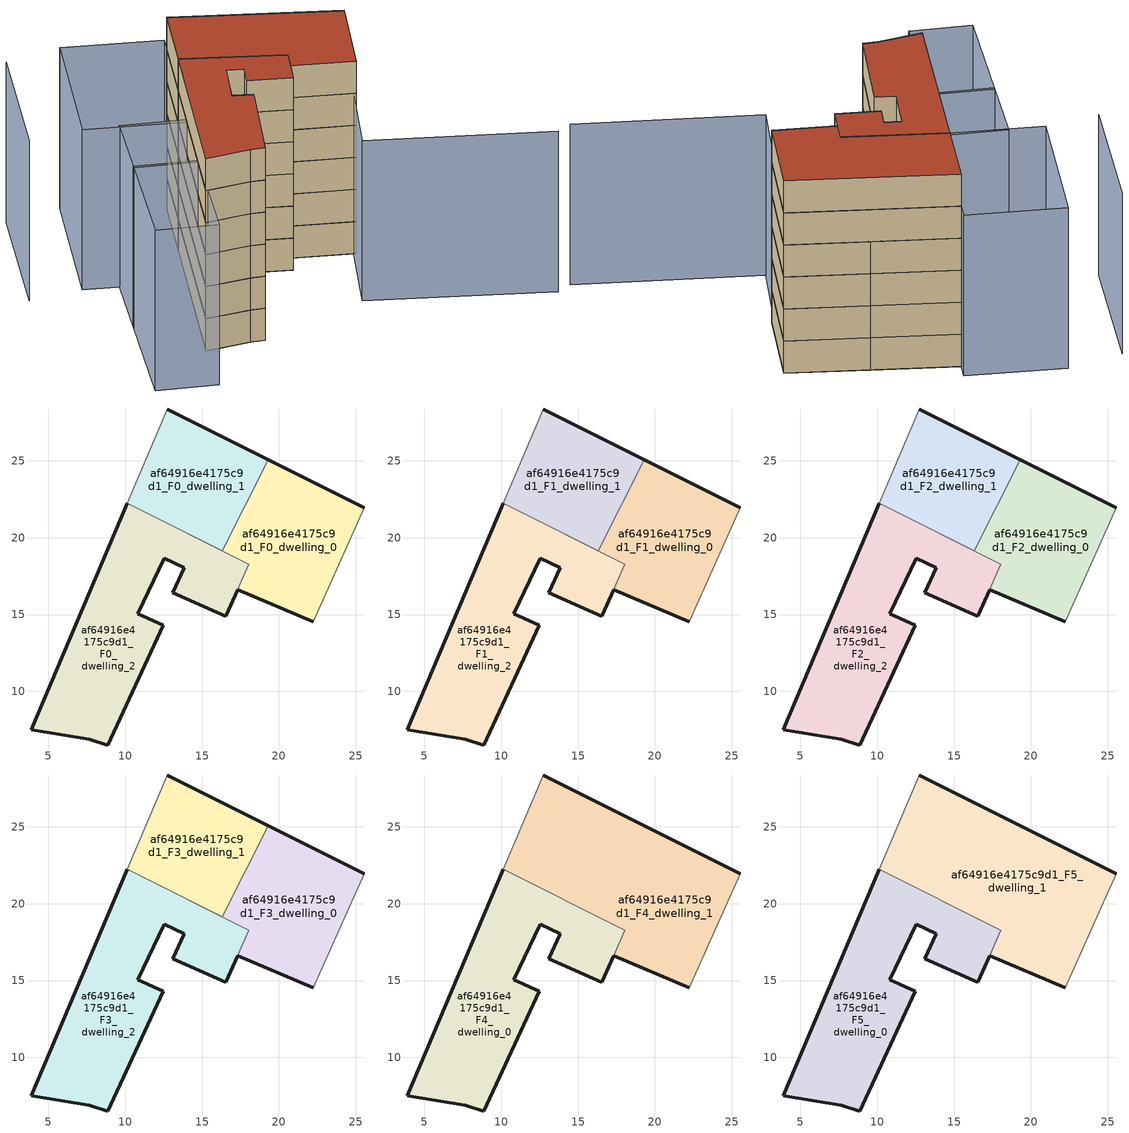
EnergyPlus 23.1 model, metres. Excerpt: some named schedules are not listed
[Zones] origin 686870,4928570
af64916e4175c9d1_F0_dwelling_0
 floor ground (EU_floor_Construction): 22.24,14.54 25.56,21.94 19.3,25.08 16.33,19.15 10.14,22.26 18.04,18.29 17.31,16.63 z0
 wall outside (EU_wall_Construction): 19.3,25.08 25.56,21.94 / 22.24,14.54 17.31,16.63 z0:3
 wall to af64916e4175c9d1_F0_dwelling_1 (EU_wall_Construction): 10.14,22.26 16.33,19.15 19.3,25.08 z0:3
 wall adiabatic (EU_wall_Construction): 25.56,21.94 22.24,14.54 z0:3
 wall to af64916e4175c9d1_F0_dwelling_2 (EU_wall_Construction): 17.31,16.63 18.04,18.29 10.14,22.26 z0:3
af64916e4175c9d1_F0_dwelling_1
 floor ground (EU_floor_Construction): 16.33,19.15 19.3,25.08 12.73,28.38 10.14,22.26 z0
 wall outside (EU_wall_Construction): 12.73,28.38 19.3,25.08 z0:3
 wall adiabatic (EU_wall_Construction): 10.14,22.26 12.73,28.38 z0:3
af64916e4175c9d1_F0_dwelling_2
 floor ground (EU_floor_Construction): 16.55,14.89 17.31,16.63 18.04,18.29 10.13,22.26 3.89,7.51 7.67,6.88 8.86,6.51 12.48,14.29 10.83,15.06 12.53,18.68 13.85,18.06 13.09,16.42 z0
 wall outside (EU_wall_Construction): 17.31,16.63 16.55,14.89 13.09,16.42 13.85,18.06 12.53,18.68 10.83,15.06 12.48,14.29 8.86,6.51 7.67,6.88 3.89,7.51 10.13,22.26 z0:3; 17.32,16.63,3 17.32,16.63,0 17.31,16.63,0
af64916e4175c9d1_F1_dwelling_0
 floor to af64916e4175c9d1_F0_dwelling_0 (EU_floor_Construction): 22.24,14.54 25.56,21.94 19.3,25.08 16.33,19.15 10.14,22.26 18.04,18.29 17.31,16.63 z3
 wall outside (EU_wall_Construction): 19.3,25.08 25.56,21.94 / 22.24,14.54 17.31,16.63 z3:6
 wall to af64916e4175c9d1_F1_dwelling_1 (EU_wall_Construction): 10.14,22.26 16.33,19.15 19.3,25.08 z3:6
 wall adiabatic (EU_wall_Construction): 25.56,21.94 22.24,14.54 z3:6
 wall to af64916e4175c9d1_F1_dwelling_2 (EU_wall_Construction): 17.31,16.63 18.04,18.29 10.14,22.26 z3:6
af64916e4175c9d1_F1_dwelling_1
 floor to af64916e4175c9d1_F0_dwelling_1 (EU_floor_Construction): 16.33,19.15 19.3,25.08 12.73,28.38 10.14,22.26 z3
 wall outside (EU_wall_Construction): 12.73,28.38 19.3,25.08 z3:6
 wall adiabatic (EU_wall_Construction): 10.14,22.26 12.73,28.38 z3:6
af64916e4175c9d1_F1_dwelling_2
 floor to af64916e4175c9d1_F0_dwelling_2 (EU_floor_Construction): 16.55,14.89 17.31,16.63 18.04,18.29 10.13,22.26 3.89,7.51 7.67,6.88 8.86,6.51 12.48,14.29 10.83,15.06 12.53,18.68 13.85,18.06 13.09,16.42 z3
 wall outside (EU_wall_Construction): 17.31,16.63 16.55,14.89 13.09,16.42 13.85,18.06 12.53,18.68 10.83,15.06 12.48,14.29 8.86,6.51 7.67,6.88 3.89,7.51 10.13,22.26 z3:6; 17.32,16.63,6 17.32,16.63,3 17.31,16.63,3
af64916e4175c9d1_F2_dwelling_0
 floor to af64916e4175c9d1_F1_dwelling_0 (EU_floor_Construction): 22.24,14.54 25.56,21.94 19.3,25.08 16.33,19.15 10.14,22.26 18.04,18.29 17.31,16.63 z6
 wall outside (EU_wall_Construction): 19.3,25.08 25.56,21.94 / 22.24,14.54 17.31,16.63 z6:9
 wall to af64916e4175c9d1_F2_dwelling_1 (EU_wall_Construction): 10.14,22.26 16.33,19.15 19.3,25.08 z6:9
 wall adiabatic (EU_wall_Construction): 25.56,21.94 22.24,14.54 z6:9
 wall to af64916e4175c9d1_F2_dwelling_2 (EU_wall_Construction): 17.31,16.63 18.04,18.29 10.14,22.26 z6:9
af64916e4175c9d1_F2_dwelling_1
 floor to af64916e4175c9d1_F1_dwelling_1 (EU_floor_Construction): 16.33,19.15 19.3,25.08 12.73,28.38 10.14,22.26 z6
 wall outside (EU_wall_Construction): 12.73,28.38 19.3,25.08 z6:9
 wall adiabatic (EU_wall_Construction): 10.14,22.26 12.73,28.38 z6:9
af64916e4175c9d1_F2_dwelling_2
 floor to af64916e4175c9d1_F1_dwelling_2 (EU_floor_Construction): 16.55,14.89 17.31,16.63 18.04,18.29 10.13,22.26 3.89,7.51 7.67,6.88 8.86,6.51 12.48,14.29 10.83,15.06 12.53,18.68 13.85,18.06 13.09,16.42 z6
 wall outside (EU_wall_Construction): 17.31,16.63 16.55,14.89 13.09,16.42 13.85,18.06 12.53,18.68 10.83,15.06 12.48,14.29 8.86,6.51 7.67,6.88 3.89,7.51 10.13,22.26 z6:9; 17.32,16.63,9 17.32,16.63,6 17.31,16.63,6
af64916e4175c9d1_F3_dwelling_0
 floor to af64916e4175c9d1_F2_dwelling_0 (EU_floor_Construction): 22.24,14.54 25.56,21.94 19.3,25.08 16.33,19.15 10.14,22.26 18.04,18.29 17.31,16.63 z9
 wall outside (EU_wall_Construction): 19.3,25.08 25.56,21.94 / 22.24,14.54 17.31,16.63 z9:12
 wall to af64916e4175c9d1_F3_dwelling_1 (EU_wall_Construction): 10.14,22.26 16.33,19.15 19.3,25.08 z9:12
 wall adiabatic (EU_wall_Construction): 25.56,21.94 22.24,14.54 z9:12
 wall to af64916e4175c9d1_F3_dwelling_2 (EU_wall_Construction): 17.31,16.63 18.04,18.29 10.14,22.26 z9:12
 ceiling adiabatic (EU_roof_Construction): 18.04,18.29 17.36,16.73 17.32,16.63 z12
 roof outside (EU_roof_Construction): 17.36,16.73 18.04,18.29 17.32,16.63 z12
af64916e4175c9d1_F3_dwelling_1
 floor to af64916e4175c9d1_F2_dwelling_1 (EU_floor_Construction): 16.33,19.15 19.3,25.08 12.73,28.38 10.14,22.26 z9
 wall outside (EU_wall_Construction): 12.73,28.38 19.3,25.08 z9:12
 wall adiabatic (EU_wall_Construction): 10.14,22.26 12.73,28.38 z9:12
af64916e4175c9d1_F3_dwelling_2
 floor to af64916e4175c9d1_F2_dwelling_2 (EU_floor_Construction): 16.55,14.89 17.31,16.63 18.04,18.29 10.13,22.26 3.89,7.51 7.67,6.88 8.86,6.51 12.48,14.29 10.83,15.06 12.53,18.68 13.85,18.06 13.09,16.42 z9
 wall outside (EU_wall_Construction): 17.31,16.63 16.55,14.89 13.09,16.42 13.85,18.06 12.53,18.68 10.83,15.06 12.48,14.29 8.86,6.51 7.67,6.88 3.89,7.51 10.13,22.26 z9:12; 17.32,16.63,12 17.32,16.63,9 17.31,16.63,9
af64916e4175c9d1_F4_dwelling_0
 floor to af64916e4175c9d1_F3_dwelling_2 (EU_floor_Construction): 16.55,14.89 17.36,16.73 18.04,18.29 10.13,22.26 3.89,7.51 7.67,6.88 8.86,6.51 12.48,14.29 10.83,15.06 12.53,18.68 13.85,18.06 13.09,16.42 z12
 wall outside (EU_wall_Construction): 17.32,16.63 16.55,14.89 13.09,16.42 13.85,18.06 12.53,18.68 10.83,15.06 12.48,14.29 8.86,6.51 7.67,6.88 3.89,7.51 10.14,22.26 z12:15
 wall to af64916e4175c9d1_F4_dwelling_1 (EU_wall_Construction): 10.14,22.26 18.05,18.29 17.32,16.63 z12:15
af64916e4175c9d1_F4_dwelling_1
 floor to af64916e4175c9d1_F3_dwelling_0 (EU_floor_Construction): 22.24,14.54 25.56,21.94 19.3,25.08 16.33,19.15 10.14,22.26 18.05,18.29 17.32,16.63 z12
 floor to af64916e4175c9d1_F3_dwelling_1 (EU_floor_Construction): 16.33,19.15 19.3,25.08 12.73,28.38 10.14,22.26 z12
 wall outside (EU_wall_Construction): 12.73,28.38 25.56,21.94 / 22.24,14.54 17.32,16.63 z12:15
 wall adiabatic (EU_wall_Construction): 10.14,22.26 12.73,28.38 / 25.56,21.94 22.24,14.54 z12:15
af64916e4175c9d1_F5_dwelling_0
 floor to af64916e4175c9d1_F4_dwelling_0 (EU_floor_Construction): 16.55,14.89 18.05,18.29 10.14,22.26 3.89,7.51 7.67,6.88 8.86,6.51 12.48,14.29 10.83,15.06 12.53,18.68 13.85,18.06 13.09,16.42 z15
 wall outside (EU_wall_Construction): 17.32,16.63 16.55,14.89 13.09,16.42 13.85,18.06 12.53,18.68 10.83,15.06 12.48,14.29 8.86,6.51 7.67,6.88 3.89,7.51 10.14,22.26 z15:18
 wall to af64916e4175c9d1_F5_dwelling_1 (EU_wall_Construction): 10.14,22.26 18.05,18.29 17.32,16.63 z15:18
 roof outside (EU_roof_Construction): 18.05,18.29 16.55,14.89 13.09,16.42 13.85,18.06 12.53,18.68 10.83,15.06 12.48,14.29 8.86,6.51 7.67,6.88 3.89,7.51 10.14,22.26 z18
af64916e4175c9d1_F5_dwelling_1
 floor to af64916e4175c9d1_F4_dwelling_1 (EU_floor_Construction): 22.24,14.54 25.56,21.94 12.73,28.38 10.14,22.26 18.05,18.29 17.32,16.63 z15
 wall outside (EU_wall_Construction): 12.73,28.38 25.56,21.94 / 22.24,14.54 17.32,16.63 z15:18
 wall adiabatic (EU_wall_Construction): 10.14,22.26 12.73,28.38 / 25.56,21.94 22.24,14.54 z15:18
 roof outside (EU_roof_Construction): 25.56,21.94 22.24,14.54 17.32,16.63 18.05,18.29 10.14,22.26 12.73,28.38 z18
shading: 0.58,33.3 -4.23,21.66 / 33.07,0.99 18.79,7.85 / 18.79,7.85 25.56,21.94 / -2.84,4.24 0.86,13.82 / 0.86,13.82 5.76,11.92 / 5.76,11.92 2.06,2.35 / 2.06,2.35 -2.84,4.24 / 0.78,13.61 3.23,19.95 / 3.23,19.95 8.31,17.99 / 8.31,17.99 5.86,11.65 / 5.86,11.65 0.78,13.61 / 13.29,29.72 8.19,17.65 / 8.19,17.65 0.35,20.97 / 0.35,20.97 5.45,33.04 / 5.45,33.04 13.29,29.72 z0:15
[Building]
EU S2 Campaign: North Axis=0; Terrain=City; Solar Distribution=FullExterior
[Site:Location]
Bologna: Latitude=44.5; Longitude=11.25; Time Zone=1; Elevation=37
[SizingPeriod:WeatherFileDays]
AnnualSizingPeriod: Begin Month=1; Begin Day of Month=1; End Month=12; End Day of Month=31; Day of Week for Start Day=Monday; Use Weather File Daylight Saving Period=No; Use Weather File Rain and Snow Indicators=No
[MATERIAL]
EU_InternalMass_Material: Roughness=MediumRough; Thickness=0.1; Conductivity=1; Density=1800; Specific Heat=900; Thermal Absorptance=0.9; Solar Absorptance=0.7; Visible Absorptance=0.7
[MATERIAL:NOMASS] Roughness=MediumRough; Thermal Absorptance=0.9; Solar Absorptance=0.7; Visible Absorptance=0.7
Name | Thermal Resistance
EU_wall_NoMass | 0.905828
EU_roof_NoMass | 0.37593
EU_floor_NoMass | 0.67114
[CONSTRUCTION]
EU_wall_Construction: EU_wall_NoMass
EU_roof_Construction: EU_roof_NoMass
EU_floor_Construction: EU_floor_NoMass
EU_InternalMass_Construction: EU_InternalMass_Material
[ZONE] Type=1; Multiplier=1; Ceiling Height=autocalculate; Floor Area=autocalculate; Part of Total Floor Area=Yes
Name | Volume
af64916e4175c9d1_F0_dwelling_0 | 168.578
af64916e4175c9d1_F1_dwelling_0; af64916e4175c9d1_F2_dwelling_0; af64916e4175c9d1_F3_dwelling_0 | 168.551
af64916e4175c9d1_F4_dwelling_0; af64916e4175c9d1_F5_dwelling_0 | 257.818
af64916e4175c9d1_F0_dwelling_1; af64916e4175c9d1_F1_dwelling_1; af64916e4175c9d1_F2_dwelling_1; af64916e4175c9d1_F3_dwelling_1 | 142.094
af64916e4175c9d1_F4_dwelling_1; af64916e4175c9d1_F5_dwelling_1 | 310.566
af64916e4175c9d1_F0_dwelling_2; af64916e4175c9d1_F1_dwelling_2; af64916e4175c9d1_F2_dwelling_2; af64916e4175c9d1_F3_dwelling_2 | 257.695
[INTERNALMASS] Construction=EU_InternalMass_Construction
Name | Zone or ZoneList | Surface Area
af64916e4175c9d1_F0_dwelling_0_EU_InternalMass | af64916e4175c9d1_F0_dwelling_0 | 56.2054
af64916e4175c9d1_F0_dwelling_1_EU_InternalMass | af64916e4175c9d1_F0_dwelling_1 | 47.3644
af64916e4175c9d1_F0_dwelling_2_EU_InternalMass | af64916e4175c9d1_F0_dwelling_2 | 85.8936
af64916e4175c9d1_F1_dwelling_0_EU_InternalMass | af64916e4175c9d1_F1_dwelling_0 | 56.2054
af64916e4175c9d1_F1_dwelling_1_EU_InternalMass | af64916e4175c9d1_F1_dwelling_1 | 47.3644
af64916e4175c9d1_F1_dwelling_2_EU_InternalMass | af64916e4175c9d1_F1_dwelling_2 | 85.8936
af64916e4175c9d1_F2_dwelling_0_EU_InternalMass | af64916e4175c9d1_F2_dwelling_0 | 56.2054
af64916e4175c9d1_F2_dwelling_1_EU_InternalMass | af64916e4175c9d1_F2_dwelling_1 | 47.3644
af64916e4175c9d1_F2_dwelling_2_EU_InternalMass | af64916e4175c9d1_F2_dwelling_2 | 85.8936
af64916e4175c9d1_F3_dwelling_0_EU_InternalMass | af64916e4175c9d1_F3_dwelling_0 | 56.2054
af64916e4175c9d1_F3_dwelling_1_EU_InternalMass | af64916e4175c9d1_F3_dwelling_1 | 47.3644
af64916e4175c9d1_F3_dwelling_2_EU_InternalMass | af64916e4175c9d1_F3_dwelling_2 | 85.8936
af64916e4175c9d1_F4_dwelling_0_EU_InternalMass | af64916e4175c9d1_F4_dwelling_0 | 85.9422
af64916e4175c9d1_F4_dwelling_1_EU_InternalMass | af64916e4175c9d1_F4_dwelling_1 | 103.522
af64916e4175c9d1_F5_dwelling_0_EU_InternalMass | af64916e4175c9d1_F5_dwelling_0 | 85.9422
af64916e4175c9d1_F5_dwelling_1_EU_InternalMass | af64916e4175c9d1_F5_dwelling_1 | 103.522
[OTHEREQUIPMENT] Fuel Type=Electricity; Design Level Calculation Method=Watts/Area; Power per Zone Floor Area=1; Fraction Latent=0; Fraction Radiant=0; Fraction Lost=0; Carbon Dioxide Generation Rate=0; EndUse Subcategory=EU_Step8_InternalGains
Name | Zone or ZoneList or Space or SpaceList | Schedule
EU_Step8_InternalGain_af64916e4175c9d1_F0_dwelling_0_f000 | af64916e4175c9d1_F0_dwelling_0 | EU_Step8_GainSchedule_af64916e4175c9d1_F0_dwelling_0_f000
EU_Step8_InternalGain_af64916e4175c9d1_F0_dwelling_1_f000 | af64916e4175c9d1_F0_dwelling_1 | EU_Step8_GainSchedule_af64916e4175c9d1_F0_dwelling_1_f000
EU_Step8_InternalGain_af64916e4175c9d1_F0_dwelling_2_f000 | af64916e4175c9d1_F0_dwelling_2 | EU_Step8_GainSchedule_af64916e4175c9d1_F0_dwelling_2_f000
EU_Step8_InternalGain_af64916e4175c9d1_F1_dwelling_0_f000 | af64916e4175c9d1_F1_dwelling_0 | EU_Step8_GainSchedule_af64916e4175c9d1_F1_dwelling_0_f000
EU_Step8_InternalGain_af64916e4175c9d1_F1_dwelling_1_f000 | af64916e4175c9d1_F1_dwelling_1 | EU_Step8_GainSchedule_af64916e4175c9d1_F1_dwelling_1_f000
EU_Step8_InternalGain_af64916e4175c9d1_F1_dwelling_2_f000 | af64916e4175c9d1_F1_dwelling_2 | EU_Step8_GainSchedule_af64916e4175c9d1_F1_dwelling_2_f000
EU_Step8_InternalGain_af64916e4175c9d1_F2_dwelling_0_f000 | af64916e4175c9d1_F2_dwelling_0 | EU_Step8_GainSchedule_af64916e4175c9d1_F2_dwelling_0_f000
EU_Step8_InternalGain_af64916e4175c9d1_F2_dwelling_1_f000 | af64916e4175c9d1_F2_dwelling_1 | EU_Step8_GainSchedule_af64916e4175c9d1_F2_dwelling_1_f000
EU_Step8_InternalGain_af64916e4175c9d1_F2_dwelling_2_f000 | af64916e4175c9d1_F2_dwelling_2 | EU_Step8_GainSchedule_af64916e4175c9d1_F2_dwelling_2_f000
EU_Step8_InternalGain_af64916e4175c9d1_F3_dwelling_0_f000 | af64916e4175c9d1_F3_dwelling_0 | EU_Step8_GainSchedule_af64916e4175c9d1_F3_dwelling_0_f000
EU_Step8_InternalGain_af64916e4175c9d1_F3_dwelling_1_f000 | af64916e4175c9d1_F3_dwelling_1 | EU_Step8_GainSchedule_af64916e4175c9d1_F3_dwelling_1_f000
EU_Step8_InternalGain_af64916e4175c9d1_F3_dwelling_2_f000 | af64916e4175c9d1_F3_dwelling_2 | EU_Step8_GainSchedule_af64916e4175c9d1_F3_dwelling_2_f000
EU_Step8_InternalGain_af64916e4175c9d1_F4_dwelling_0_f000 | af64916e4175c9d1_F4_dwelling_0 | EU_Step8_GainSchedule_af64916e4175c9d1_F4_dwelling_0_f000
EU_Step8_InternalGain_af64916e4175c9d1_F4_dwelling_1_f000 | af64916e4175c9d1_F4_dwelling_1 | EU_Step8_GainSchedule_af64916e4175c9d1_F4_dwelling_1_f000
EU_Step8_InternalGain_af64916e4175c9d1_F5_dwelling_0_f000 | af64916e4175c9d1_F5_dwelling_0 | EU_Step8_GainSchedule_af64916e4175c9d1_F5_dwelling_0_f000
EU_Step8_InternalGain_af64916e4175c9d1_F5_dwelling_1_f000 | af64916e4175c9d1_F5_dwelling_1 | EU_Step8_GainSchedule_af64916e4175c9d1_F5_dwelling_1_f000
[ZONEVENTILATION:DESIGNFLOWRATE] Schedule=EU_AlwaysOn; Design Flow Rate Calculation Method=AirChanges/Hour; Air Changes per Hour=0.73129; Ventilation Type=Natural; Fan Pressure Rise=0; Fan Total Efficiency=1; Constant Term Coefficient=1; Temperature Term Coefficient=0; Velocity Term Coefficient=0; Velocity Squared Term Coefficient=0; Minimum Indoor Temperature=-100; Maximum Indoor Temperature=100; Delta Temperature=-100; Minimum Outdoor Temperature=-100; Maximum Outdoor Temperature=100; Maximum Wind Speed=40
Name | Zone or ZoneList or Space or SpaceList
EU_ConstantAir_af64916e4175c9d1_F0_dwelling_0 | af64916e4175c9d1_F0_dwelling_0
EU_ConstantAir_af64916e4175c9d1_F0_dwelling_1 | af64916e4175c9d1_F0_dwelling_1
EU_ConstantAir_af64916e4175c9d1_F0_dwelling_2 | af64916e4175c9d1_F0_dwelling_2
EU_ConstantAir_af64916e4175c9d1_F1_dwelling_0 | af64916e4175c9d1_F1_dwelling_0
EU_ConstantAir_af64916e4175c9d1_F1_dwelling_1 | af64916e4175c9d1_F1_dwelling_1
EU_ConstantAir_af64916e4175c9d1_F1_dwelling_2 | af64916e4175c9d1_F1_dwelling_2
EU_ConstantAir_af64916e4175c9d1_F2_dwelling_0 | af64916e4175c9d1_F2_dwelling_0
EU_ConstantAir_af64916e4175c9d1_F2_dwelling_1 | af64916e4175c9d1_F2_dwelling_1
EU_ConstantAir_af64916e4175c9d1_F2_dwelling_2 | af64916e4175c9d1_F2_dwelling_2
EU_ConstantAir_af64916e4175c9d1_F3_dwelling_0 | af64916e4175c9d1_F3_dwelling_0
EU_ConstantAir_af64916e4175c9d1_F3_dwelling_1 | af64916e4175c9d1_F3_dwelling_1
EU_ConstantAir_af64916e4175c9d1_F3_dwelling_2 | af64916e4175c9d1_F3_dwelling_2
EU_ConstantAir_af64916e4175c9d1_F4_dwelling_0 | af64916e4175c9d1_F4_dwelling_0
EU_ConstantAir_af64916e4175c9d1_F4_dwelling_1 | af64916e4175c9d1_F4_dwelling_1
EU_ConstantAir_af64916e4175c9d1_F5_dwelling_0 | af64916e4175c9d1_F5_dwelling_0
EU_ConstantAir_af64916e4175c9d1_F5_dwelling_1 | af64916e4175c9d1_F5_dwelling_1
[HVACTEMPLATE:THERMOSTAT] Constant Heating Setpoint=20; Constant Cooling Setpoint=50
EU_HeatOnly_af64916e4175c9d1_F0_dwelling_0; EU_HeatOnly_af64916e4175c9d1_F0_dwelling_1; EU_HeatOnly_af64916e4175c9d1_F0_dwelling_2; EU_HeatOnly_af64916e4175c9d1_F1_dwelling_0; EU_HeatOnly_af64916e4175c9d1_F1_dwelling_1; EU_HeatOnly_af64916e4175c9d1_F1_dwelling_2; EU_HeatOnly_af64916e4175c9d1_F2_dwelling_0; EU_HeatOnly_af64916e4175c9d1_F2_dwelling_1; EU_HeatOnly_af64916e4175c9d1_F2_dwelling_2; EU_HeatOnly_af64916e4175c9d1_F3_dwelling_0; EU_HeatOnly_af64916e4175c9d1_F3_dwelling_1; EU_HeatOnly_af64916e4175c9d1_F3_dwelling_2; EU_HeatOnly_af64916e4175c9d1_F4_dwelling_0; EU_HeatOnly_af64916e4175c9d1_F4_dwelling_1; EU_HeatOnly_af64916e4175c9d1_F5_dwelling_0; EU_HeatOnly_af64916e4175c9d1_F5_dwelling_1
[HVACTEMPLATE:ZONE:IDEALLOADSAIRSYSTEM] System Availability Schedule=EU_AlwaysOn; Maximum Heating Supply Air Temperature=50; Minimum Cooling Supply Air Temperature=13; Maximum Heating Supply Air Humidity Ratio=0.0156; Minimum Cooling Supply Air Humidity Ratio=0.0077; Heating Limit=NoLimit; Cooling Limit=NoLimit; Heating Availability Schedule=EU_AlwaysOn; Cooling Availability Schedule=EU_CoolingOff; Dehumidification Control Type=ConstantSensibleHeatRatio; Cooling Sensible Heat Ratio=0.7; Dehumidification Setpoint=60; Humidification Control Type=None; Humidification Setpoint=30; Outdoor Air Method=None; Outdoor Air Flow Rate per Person=0.00944; Outdoor Air Flow Rate per Zone Floor Area=0; Outdoor Air Flow Rate per Zone=0; Demand Controlled Ventilation Type=None; Outdoor Air Economizer Type=NoEconomizer; Heat Recovery Type=None; Sensible Heat Recovery Effectiveness=0.7; Latent Heat Recovery Effectiveness=0.65
Name | Template Thermostat
af64916e4175c9d1_F0_dwelling_0 | EU_HeatOnly_af64916e4175c9d1_F0_dwelling_0
af64916e4175c9d1_F0_dwelling_1 | EU_HeatOnly_af64916e4175c9d1_F0_dwelling_1
af64916e4175c9d1_F0_dwelling_2 | EU_HeatOnly_af64916e4175c9d1_F0_dwelling_2
af64916e4175c9d1_F1_dwelling_0 | EU_HeatOnly_af64916e4175c9d1_F1_dwelling_0
af64916e4175c9d1_F1_dwelling_1 | EU_HeatOnly_af64916e4175c9d1_F1_dwelling_1
af64916e4175c9d1_F1_dwelling_2 | EU_HeatOnly_af64916e4175c9d1_F1_dwelling_2
af64916e4175c9d1_F2_dwelling_0 | EU_HeatOnly_af64916e4175c9d1_F2_dwelling_0
af64916e4175c9d1_F2_dwelling_1 | EU_HeatOnly_af64916e4175c9d1_F2_dwelling_1
